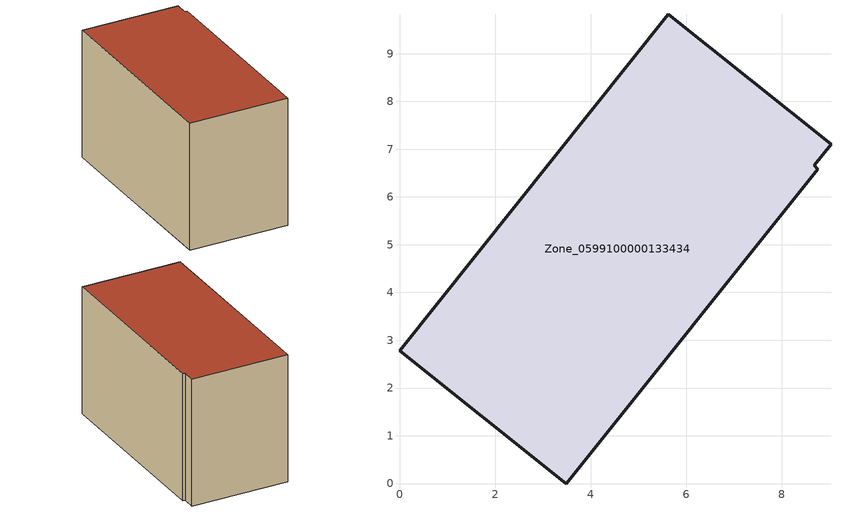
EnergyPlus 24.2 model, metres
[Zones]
Zone_0599100000133434
 floor ground (C_G): 9.03,7.1 8.69,6.66 8.75,6.58 3.49,0 0,2.78 5.63,9.82 z0.44
 wall outside (C_F): 9.03,7.1 5.63,9.82 0,2.78 3.49,0 8.75,6.58 8.69,6.66 9.03,7.1 z0.44:6.17
 roof outside (C_R): 8.69,6.66 9.03,7.1 5.63,9.82 0,2.78 3.49,0 8.75,6.58 z6.17
[BUILDING]
Pand.0599100000133434: North Axis=0; Terrain=City; Loads Convergence Tolerance Value=0.04; Temperature Convergence Tolerance Value=0.4; Solar Distribution=FullExterior; Maximum Number of Warmup Days=25; Minimum Number of Warmup Days=1
[Site:Location]
Rotterdam.The.Hague.AP_ZH_NLD Design_Conditions: Latitude=51.96; Longitude=4.45; Time Zone=1; Elevation=-4.5
[SITE:GROUNDTEMPERATURE:BUILDINGSURFACE]
18, 18, 18, 18, 18, 18, 18, 18, 18, 18, 18, 18
[MATERIAL] Thermal Absorptance=0.9; Solar Absorptance=0.7; Visible Absorptance=0.7
Name | Roughness | Thickness | Conductivity | Density | Specific Heat
G.TC.1946-1964 | MediumSmooth | 0.15 | 1 | 540 | 1210
F.TC.1946-1964 | Rough | 0.3 | 0.857143 | 1920 | 840
R.TC.1946-1964 | MediumRough | 0.2 | 0.235294 | 1500 | 1000
[CONSTRUCTION]
C_G: G.TC.1946-1964
C_F: F.TC.1946-1964
C_R: R.TC.1946-1964
[ZONE]
Zone_0599100000133434: Type=1; Multiplier=1; Ceiling Height=Autocalculate; Volume=Autocalculate; Floor Area=autocalculate; Part of Total Floor Area=Yes
[ZONEINFILTRATION:DESIGNFLOWRATE]
Infil_Zone_0599100000133434: Zone or ZoneList or Space or SpaceList=Zone_0599100000133434; Schedule=AlwaysOn; Design Flow Rate Calculation Method=Flow/Area; Flow Rate per Floor Area=0.003; Constant Term Coefficient=1; Temperature Term Coefficient=0; Velocity Term Coefficient=0; Velocity Squared Term Coefficient=0
[HVACTEMPLATE:ZONE:IDEALLOADSAIRSYSTEM]
Zone_0599100000133434: Maximum Heating Supply Air Temperature=50; Minimum Cooling Supply Air Temperature=13; Maximum Heating Supply Air Humidity Ratio=0.0156; Minimum Cooling Supply Air Humidity Ratio=0.0077; Heating Limit=NoLimit; Cooling Limit=NoLimit; Dehumidification Control Type=ConstantSensibleHeatRatio; Cooling Sensible Heat Ratio=0.7; Dehumidification Setpoint=60; Humidification Control Type=None; Humidification Setpoint=30; Outdoor Air Method=None; Outdoor Air Flow Rate per Person=0.00944; Outdoor Air Flow Rate per Zone Floor Area=0; Outdoor Air Flow Rate per Zone=0; Demand Controlled Ventilation Type=None; Outdoor Air Economizer Type=NoEconomizer; Heat Recovery Type=None; Sensible Heat Recovery Effectiveness=0.7; Latent Heat Recovery Effectiveness=0.65
[ZONECONTROL:THERMOSTAT]
ThermostatControl_Zone_0599100000133434: Zone or ZoneList=Zone_0599100000133434; Control Type Schedule=DualSetpointControlType; Control 1=Thermostat_Zone_0599100000133434; Temperature Difference Between Cutout And Setpoint=0
[THERMOSTATSETPOINT:DUALSETPOINT]
Thermostat_Zone_0599100000133434: Heating Setpoint Temperature Schedule=HeatingSetpoint_Zone_0599100000133434; Cooling Setpoint Temperature Schedule=CoolingSetpoint_Zone_0599100000133434
[SCHEDULE:COMPACT]
HeatingSetpoint_Zone_0599100000133434: Through: 12/31, For: AllDays, Until: 24:00, 21
CoolingSetpoint_Zone_0599100000133434: Through: 12/31, For: AllDays, Until: 24:00, 24
DualSetpointControlType: Through: 12/31, For: AllDays, Until: 24:00, 4
AlwaysOn: Through: 12/31, For: AllDays, Until: 24:00, 1
